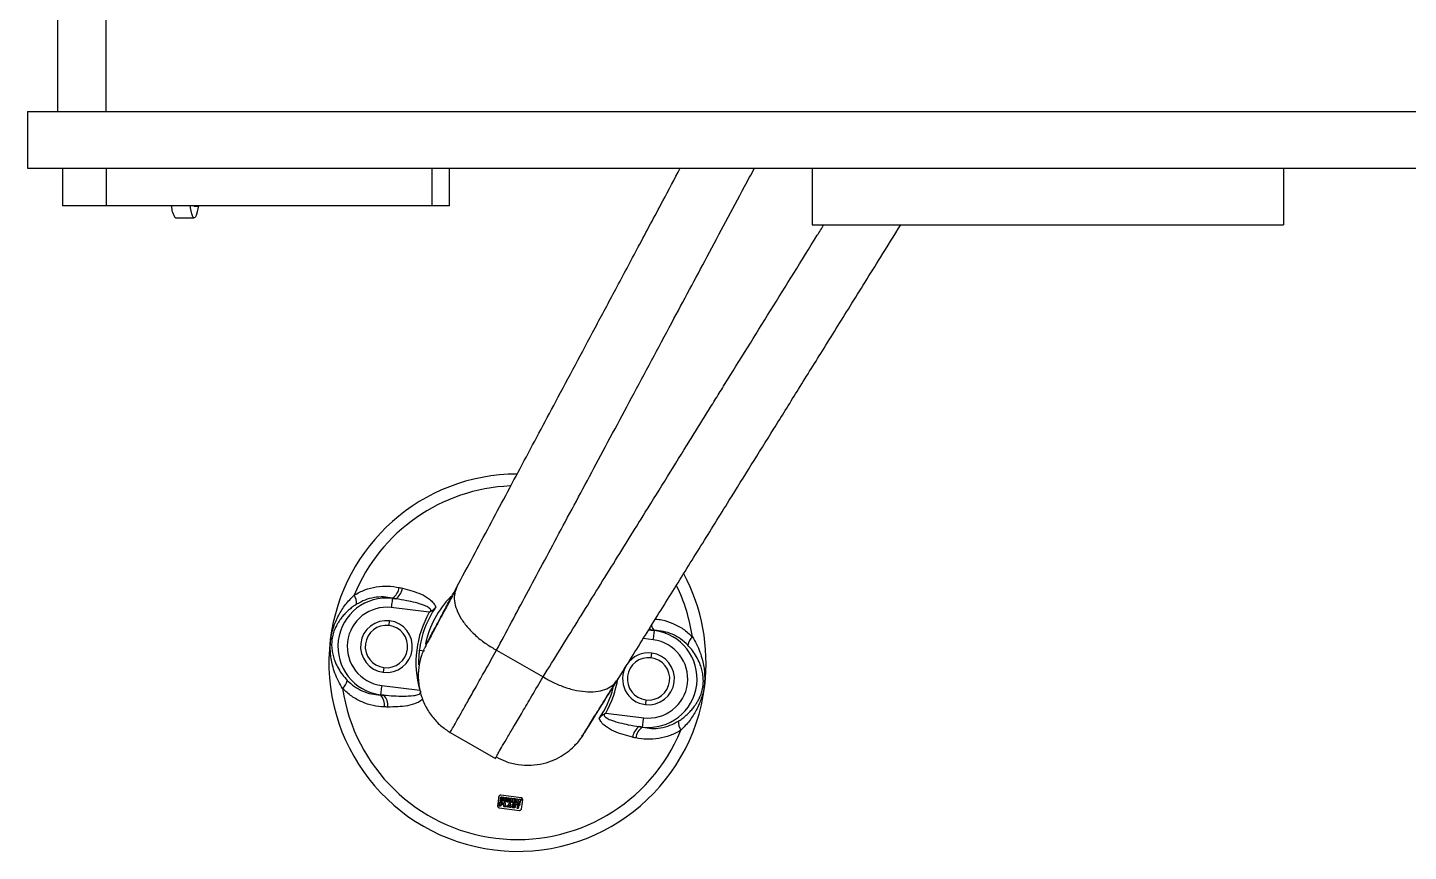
# Model space of a CAD drawing. Header units: millimetres. Extents: x 10 to 584, y 10 to 410.
# Drawn here: x 291.37 to 310.89, y 63.14 to 74.78 of the extents above; entities that cross this region are included whole.
import ezdxf

# ---------------------------------------------------------------- set-up
doc = ezdxf.new("R2010")
doc.units = ezdxf.units.MM

msp = doc.modelspace()

# ---------------------------------------------------------------- linework, layer by layer
at = {"color": 59, "linetype": 'Continuous', "lineweight": 25}
for p, q in [((292.47495, 75.59332), (292.47495, 73.59332)), ((300.18759, 66.26139), (300.15006, 66.26326)), ((300.21799, 66.12534), (300.07514, 66.14294))]:
    msp.add_line(p, q, dxfattribs=at)
at = {"color": 7, "linetype": 'Continuous', "lineweight": 25}
for p, q in [((291.79247, 75.06665), (291.79247, 73.59332)), ((291.37083, 73.59332), (291.37083, 72.79332)), ((291.37083, 73.59332), (360.09062, 73.59332)), ((291.37083, 72.79332), (360.09062, 72.79332)), ((291.86326, 72.79332), (291.86326, 72.25998)), ((292.48591, 72.25998), (292.48591, 72.79332)), ((297.08915, 72.25998), (297.08915, 72.79332)), ((297.33561, 72.25998), (297.33561, 72.79332)), ((302.46417, 72.79332), (302.46417, 71.99332)), ((309.13083, 72.79332), (309.13083, 71.99332)), ((292.48591, 72.25998), (291.86326, 72.25998)), ((297.08915, 72.25998), (292.48591, 72.25998)), ((293.39827, 72.25523), (293.39003, 72.25998)), ((293.39827, 72.25523), (293.40791, 72.25523)), ((293.72707, 72.25523), (293.71883, 72.25998)), ((293.72707, 72.25523), (293.79283, 72.25523)), ((297.33561, 72.25998), (297.08915, 72.25998)), ((293.46403, 72.08856), (293.72707, 72.08856)), ((302.46417, 71.99332), (309.13083, 71.99332)), ((297.44047, 66.87351), (297.42604, 66.83146)), ((297.05053, 66.51552), (296.51266, 66.58178)), ((296.52916, 66.71567), (296.52872, 66.7121)), ((296.52872, 66.7121), (296.57517, 66.70638)), ((296.48151, 66.3289), (296.48966, 66.39507)), ((300.18759, 66.26139), (300.23404, 66.25567)), ((300.23448, 66.25923), (300.23404, 66.25567)), ((296.98098, 65.96511), (296.90893, 65.97399)), ((298.00145, 65.97953), (298.65952, 65.60217)), ((300.18684, 65.87247), (300.19499, 65.93863)), ((296.40816, 65.73341), (296.40001, 65.66724)), ((296.37701, 65.48053), (296.91487, 65.41427)), ((296.36051, 65.34664), (296.36095, 65.35021)), ((296.4074, 65.34449), (296.36095, 65.35021)), ((300.11348, 65.27697), (300.10533, 65.2108)), ((299.54447, 65.09035), (300.08233, 65.02409)), ((300.06628, 64.89377), (300.01983, 64.89949)), ((300.06584, 64.8902), (300.06628, 64.89377)), ((297.34431, 64.81758), (297.98514, 64.44951)), ((299.17439, 64.71007), (299.22384, 64.77581)), ((299.20738, 64.7684), (299.20335, 64.76969)), ((298.34777, 63.89484), (298.06178, 63.93007)), ((298.29421, 63.85547), (298.28952, 63.81759)), ((298.29795, 63.81655), (298.29421, 63.85547)), ((298.03979, 63.75149), (298.32577, 63.71626))]:
    msp.add_line(p, q, dxfattribs=at)
at = {"color": 7, "linetype": 'Continuous', "lineweight": 25, "flags": 128}
for points in [[(293.7838, 72.25998), (293.78161, 72.24335), (293.76959, 72.17431), (293.75527, 72.124), (293.73944, 72.09514), (293.72293, 72.0893), (293.70665, 72.10677), (293.69147, 72.14662), (293.67821, 72.2067), (293.67035, 72.25998)], [(293.80107, 72.25998), (293.79611, 72.25597), (293.78459, 72.25998)], [(296.52872, 66.7121), (296.52798, 66.70613), (296.52678, 66.69638), (296.52515, 66.68315), (296.52314, 66.66684), (296.52081, 66.64795), (296.51824, 66.62704), (296.51549, 66.60476), (296.51266, 66.58178)], [(300.21799, 66.12534), (300.22082, 66.14832), (300.22357, 66.1706), (300.22614, 66.19151), (300.22847, 66.21041), (300.23048, 66.22671), (300.23211, 66.23995), (300.23331, 66.24969), (300.23404, 66.25567)], [(296.37701, 65.48053), (296.37418, 65.45755), (296.37143, 65.43527), (296.36886, 65.41436), (296.36653, 65.39547), (296.36452, 65.37916), (296.36289, 65.36593), (296.36169, 65.35618), (296.36095, 65.35021)], [(300.06628, 64.89377), (300.06702, 64.89974), (300.06822, 64.90949), (300.06985, 64.92272), (300.07186, 64.93903), (300.07418, 64.95793), (300.07676, 64.97883), (300.0795, 65.00112), (300.08233, 65.02409)], [(298.0312, 63.90379), (298.02297, 63.83694), (298.0165, 63.78441)], [(298.10689, 63.83987), (298.10838, 63.85206), (298.10954, 63.86163)], [(298.12427, 63.85984), (298.12278, 63.84765), (298.12161, 63.83807)], [(298.18768, 63.8746), (298.18872, 63.88309), (298.18953, 63.88975)], [(298.19571, 63.82903), (298.19871, 63.85364), (298.20107, 63.87297)], [(298.21579, 63.87118), (298.21279, 63.84657), (298.21043, 63.82723)], [(298.22892, 63.82498), (298.23295, 63.85807), (298.23613, 63.88406)], [(298.23102, 63.88469), (298.22998, 63.87621), (298.22917, 63.86954)], [(298.27568, 63.87924), (298.27464, 63.87076), (298.27383, 63.86409)], [(298.2756, 63.81928), (298.27964, 63.85237), (298.28281, 63.87837)], [(298.30376, 63.87582), (298.30521, 63.85588), (298.30634, 63.84022)], [(298.31736, 63.81419), (298.31995, 63.83541), (298.32198, 63.85209)], [(298.33849, 63.87158), (298.33445, 63.83849), (298.33128, 63.81249)], [(298.35554, 63.85975), (298.35724, 63.86414), (298.35857, 63.86759)], [(298.04064, 63.77576), (298.04468, 63.80885), (298.04785, 63.83485)], [(298.10267, 63.76819), (298.10671, 63.80128), (298.10988, 63.82728)], [(298.1246, 63.82549), (298.1216, 63.80088), (298.11924, 63.78154)], [(298.14039, 63.77896), (298.13935, 63.77048), (298.13854, 63.76381)], [(298.2938, 63.74487), (298.29681, 63.76948), (298.29916, 63.78882)], [(298.31389, 63.78701), (298.31088, 63.7624), (298.30853, 63.74307)]]:
    msp.add_lwpolyline(points, dxfattribs=at)
at = {"color": 7, "linetype": 'Continuous', "lineweight": 25}
for centre, radius, start, end in [((293.63887, 72.24151), 0.2323, 175.439581, 221.179714), ((298.2975, 65.80294), 2.66667, 90.145123, 172.977451), ((298.2975, 65.80294), 2.66667, 352.977451, 28.081167), ((296.4171, 66.89228), 0.20916, 302.39526, 352.734788), ((296.46313, 66.88255), 0.20878, 302.453627, 352.67735), ((296.44484, 66.03116), 0.68609, 82.977451, 262.977451), ((296.44484, 66.03116), 0.55479, 82.977451, 262.977451), ((295.81201, 66.6409), 0.21126, 356.955339, 33.780385), ((298.2975, 65.80294), 1.39907, 145.739455, 172.977451), ((296.44484, 66.03116), 0.36667, 82.977451, 262.977451), ((296.44484, 66.03116), 0.36667, 262.977451, 82.977451), ((298.2975, 65.80294), 1.43621, 150.253963, 195.700938), ((296.44484, 66.03116), 0.3, 82.977451, 262.977451), ((296.44484, 66.03116), 0.3, 262.977451, 82.977451), ((300.15016, 65.57472), 0.68609, 262.977451, 82.977451), ((298.2975, 65.80294), 2.66667, 172.977451, 352.977451), ((295.24514, 62.81244), 3.34124, 82.913486, 83.025945), ((300.15016, 65.57472), 0.55479, 262.977451, 82.977451), ((300.91204, 66.01266), 0.21125, 132.174057, 169.000405), ((298.2975, 65.80294), 1.39907, 172.977451, 181.214989), ((300.15016, 65.57472), 0.36667, 82.977451, 146.10121), ((300.15016, 65.57472), 0.3, 82.977451, 262.977451), ((300.15016, 65.57472), 0.36667, 262.977451, 82.977451), ((300.15016, 65.57472), 0.3, 262.977451, 82.977451), ((300.15016, 65.57472), 0.36667, 150.249771, 262.977451), ((295.68296, 65.59321), 0.21125, 312.173597, 349.000865), ((298.2975, 65.80294), 2.49969, 188.425948, 337.528954), ((298.2975, 65.80294), 1.39907, 325.739455, 345.270758), ((300.76864, 64.07349), 1.41436, 82.871348, 83.136999), ((296.20894, 65.2025), 0.20916, 353.220399, 43.560066), ((296.25596, 65.20077), 0.20878, 353.277473, 43.500809), ((300.13187, 64.72331), 0.20879, 122.454824, 172.676153), ((300.17789, 64.7136), 0.20915, 122.393064, 172.735611), ((300.78299, 64.96498), 0.21126, 176.955447, 213.780277)]:
    msp.add_arc(centre, radius, start, end, dxfattribs=at)
at = {"color": 59, "linetype": 'Continuous', "lineweight": 25}
for centre, radius, start, end in [((298.2975, 65.80294), 2.49969, 92.334402, 157.528954), ((298.2975, 65.80294), 2.49969, 8.425948, 25.79639), ((298.2975, 65.80294), 1.32647, 135.194785, 168.432041), ((300.2255, 66.32186), 0.07137, 211.272262, 237.920252), ((300.30521, 66.35079), 0.11569, 190.671264, 232.313058), ((298.2975, 65.80294), 1.43621, 330.253963, 351.10434)]:
    msp.add_arc(centre, radius, start, end, dxfattribs=at)
at = {"color": 7, "linetype": 'Continuous', "lineweight": 25}
for points, knots in [([(297.44047, 66.87351), (297.59319, 67.15965), (297.89512, 67.72536), (298.36278, 68.60157), (298.76958, 69.36377), (299.11473, 70.01044), (299.39762, 70.54048), (299.69423, 71.09621), (300.01357, 71.69453), (300.31763, 72.26423), (300.51743, 72.63857), (300.60002, 72.79332)], [0, 0, 0, 0, 0.15584155, 0.30810153, 0.46040047, 0.54750933, 0.6344976, 0.72478986, 0.82162217, 0.92626378, 1, 1, 1, 1]), ([(299.71418, 65.56327), (299.84408, 65.77187), (300.09974, 66.18245), (300.49302, 66.81404), (300.88883, 67.44969), (301.26016, 68.04602), (301.60329, 68.59707), (301.92235, 69.10947), (302.25712, 69.64708), (302.61737, 70.22562), (303.01039, 70.85679), (303.38029, 71.45083), (303.62154, 71.83826), (303.71809, 71.99332)], [0, 0, 0, 0, 0.10558427, 0.20781726, 0.31105581, 0.41300104, 0.49097934, 0.56894525, 0.64996587, 0.73680426, 0.83059964, 0.93220001, 1, 1, 1, 1]), ([(295.9876, 66.75836), (296.03748, 66.7852), (296.13735, 66.83893), (296.29999, 66.87907), (296.46472, 66.89177), (296.57124, 66.87448), (296.62458, 66.86583)], [0, 0, 0, 0, 0.25028147, 0.50110275, 0.7501974, 1, 1, 1, 1]), ([(296.62458, 66.86583), (296.6331, 66.86399), (296.6483, 66.86069), (296.66352, 66.85739), (296.67021, 66.85594)], [0, 0, 0, 0, 0.56001366, 1, 1, 1, 1]), ([(296.67021, 66.85594), (296.76079, 66.83243), (296.89679, 66.79713), (297.03991, 66.7148), (297.11069, 66.65254), (297.13181, 66.60961), (297.14119, 66.59055)], [0, 0, 0, 0, 0.49846434, 0.74846044, 0.88834799, 1, 1, 1, 1]), ([(297.42749, 66.84205), (297.39327, 66.77792), (297.32483, 66.64967), (297.23461, 66.48059), (297.15525, 66.33187), (297.08877, 66.20726), (297.03584, 66.10805), (296.99771, 66.03657), (296.97353, 65.99122), (296.97048, 65.98548), (296.96895, 65.98261)], [0, 0, 0, 0, 0.12498251, 0.24996073, 0.37494407, 0.49993338, 0.62492909, 0.74993672, 0.87495484, 1, 1, 1, 1]), ([(297.00396, 66.05566), (297.00602, 66.05953), (297.01001, 66.06701), (297.04067, 66.12444), (297.08561, 66.20864), (297.14657, 66.32286), (297.22484, 66.46952), (297.32203, 66.65161), (297.40021, 66.79808), (297.44047, 66.87351)], [0, 0, 0, 0, 0.15094519, 0.29133407, 0.42570421, 0.55818672, 0.69885787, 0.84491381, 1, 1, 1, 1]), ([(295.65735, 66.12816), (295.66211, 66.15888), (295.67165, 66.22041), (295.69663, 66.30616), (295.72846, 66.3906), (295.7802, 66.4983), (295.86106, 66.62752), (295.94545, 66.71478), (295.9876, 66.75836)], [0, 0, 0, 0, 0.12526946, 0.25085959, 0.36593294, 0.50021327, 0.75035819, 1, 1, 1, 1]), ([(296.02297, 66.62968), (296.006, 66.61867), (295.97067, 66.59576), (295.92163, 66.5568), (295.87557, 66.5144), (295.8331, 66.46862), (295.79719, 66.42323), (295.767, 66.37858), (295.7413, 66.33464), (295.7198, 66.29087), (295.70284, 66.24858), (295.68584, 66.19669), (295.67414, 66.14165), (295.66939, 66.08428), (295.66922, 66.02793), (295.67658, 65.96049), (295.69402, 65.88489), (295.72186, 65.80399), (295.76323, 65.71862), (295.81957, 65.63118), (295.86715, 65.57854), (295.89033, 65.55291)], [0, 0, 0, 0, 0.04695909, 0.09775104, 0.1483652, 0.19742107, 0.24957885, 0.29008931, 0.32947691, 0.37383575, 0.40758688, 0.43674756, 0.49958474, 0.5299291, 0.56248899, 0.62526036, 0.68775279, 0.75019513, 0.8348306, 0.91955552, 1, 1, 1, 1]), ([(296.52916, 66.71567), (296.48732, 66.72274), (296.40376, 66.73686), (296.27198, 66.72692), (296.1422, 66.69446), (296.06193, 66.65085), (296.02297, 66.62968)], [0, 0, 0, 0, 0.249816309, 0.498940482, 0.756777752, 1, 1, 1, 1]), ([(296.57517, 66.70638), (296.56658, 66.70811), (296.55124, 66.71121), (296.5359, 66.71431), (296.52916, 66.71567)], [0, 0, 0, 0, 0.55998596, 1, 1, 1, 1]), ([(297.06258, 66.52153), (297.06448, 66.52367), (297.06808, 66.5277), (297.07144, 66.5348), (297.07257, 66.5421), (297.07136, 66.54952), (297.06792, 66.55693), (297.06234, 66.56435), (297.05466, 66.57181), (297.03019, 66.59049), (296.98591, 66.61037), (296.92013, 66.63322), (296.836, 66.65646), (296.71954, 66.68248), (296.62723, 66.69776), (296.57517, 66.70638)], [0, 0, 0, 0, 0.01498247, 0.02832076, 0.04095135, 0.05397651, 0.06840244, 0.08498101, 0.10421387, 0.12643052, 0.25158372, 0.36249087, 0.50073411, 0.71846579, 1, 1, 1, 1]), ([(297.14119, 66.59055), (297.13039, 66.5765), (297.10872, 66.5483), (297.078, 66.53048), (297.06258, 66.52153)], [0, 0, 0, 0, 0.4982187, 1, 1, 1, 1]), ([(297.06258, 66.52153), (297.06033, 66.52042), (297.05631, 66.51842), (297.05229, 66.51641), (297.05053, 66.51552)], [0, 0, 0, 0, 0.56044038, 1, 1, 1, 1]), ([(300.23448, 66.25923), (300.22573, 66.25964), (300.21011, 66.26035), (300.19447, 66.26107), (300.18759, 66.26139)], [0, 0, 0, 0, 0.56000347, 1, 1, 1, 1]), ([(300.70467, 66.05297), (300.6721, 66.08289), (300.605, 66.14452), (300.48722, 66.2075), (300.36171, 66.2493), (300.27699, 66.25591), (300.23448, 66.25923)], [0, 0, 0, 0, 0.24258699, 0.49971052, 0.74900885, 1, 1, 1, 1]), ([(295.82479, 65.43665), (295.80423, 65.47094), (295.76231, 65.54083), (295.71556, 65.65167), (295.68246, 65.75907), (295.66269, 65.8562), (295.65225, 65.94589), (295.64884, 66.03519), (295.65451, 66.09717), (295.65735, 66.12816)], [0, 0, 0, 0, 0.16448868, 0.33538389, 0.49948301, 0.63401488, 0.74929837, 0.87466333, 1, 1, 1, 1]), ([(300.57203, 64.9762), (300.589, 64.9872), (300.62433, 65.01012), (300.67337, 65.04907), (300.71943, 65.09148), (300.7619, 65.13726), (300.7978, 65.18265), (300.828, 65.22729), (300.8537, 65.27123), (300.87519, 65.31501), (300.89216, 65.35729), (300.90916, 65.40918), (300.92086, 65.46423), (300.92561, 65.52159), (300.92578, 65.57795), (300.91842, 65.64538), (300.90098, 65.72099), (300.87313, 65.80188), (300.83177, 65.88725), (300.77543, 65.97469), (300.72785, 66.02733), (300.70467, 66.05297)], [0, 0, 0, 0, 0.04695909, 0.09775103, 0.14836519, 0.19742105, 0.24957883, 0.29008714, 0.32947698, 0.37383582, 0.40758694, 0.43674761, 0.49958479, 0.52992915, 0.56248903, 0.6252604, 0.68775283, 0.75019515, 0.83483061, 0.91955553, 1, 1, 1, 1]), ([(300.77021, 66.16922), (300.79077, 66.13494), (300.83269, 66.06504), (300.87944, 65.95421), (300.91254, 65.84681), (300.93231, 65.74967), (300.94275, 65.65998), (300.94616, 65.57068), (300.94049, 65.5087), (300.93765, 65.47771)], [0, 0, 0, 0, 0.16448783, 0.33538692, 0.49948027, 0.63401145, 0.74929435, 0.87465866, 1, 1, 1, 1]), ([(296.97229, 65.98119), (296.96073, 65.95579), (296.92509, 65.87754), (296.89661, 65.73251), (296.88993, 65.55204), (296.9209, 65.36955), (296.98686, 65.19639), (297.0842, 65.04271), (297.20358, 64.91301), (297.29823, 64.84883), (297.34431, 64.81758)], [0, 0, 0, 0, 0.06271333, 0.19321488, 0.32899356, 0.46770965, 0.60670321, 0.74328076, 0.87502162, 1, 1, 1, 1]), ([(297.34431, 64.81758), (297.34684, 64.82122), (297.3519, 64.82848), (297.38742, 64.88986), (297.44259, 64.98671), (297.51804, 65.12015), (297.61204, 65.28692), (297.72412, 65.48611), (297.8531, 65.71558), (297.9518, 65.89119), (298.00145, 65.97953)], [0, 0, 0, 0, 0.12603569, 0.25162213, 0.37677208, 0.50148491, 0.62383737, 0.74770536, 0.87308925, 1, 1, 1, 1]), ([(298.65952, 65.60217), (298.70863, 65.57427), (298.80969, 65.51684), (298.97132, 65.45211), (299.13666, 65.4071), (299.29663, 65.38801), (299.44118, 65.39619), (299.56153, 65.43082), (299.65546, 65.48604), (299.69499, 65.53803), (299.71418, 65.56327)], [0, 0, 0, 0, 0.11705315, 0.24085868, 0.36957592, 0.5008359, 0.63197562, 0.76034402, 0.88361593, 1, 1, 1, 1]), ([(296.41664, 65.17781), (296.36254, 65.18239), (296.25471, 65.19153), (296.09787, 65.24404), (295.95014, 65.32246), (295.86654, 65.39862), (295.82479, 65.43665)], [0, 0, 0, 0, 0.2510045, 0.50027719, 0.75044577, 1, 1, 1, 1]), ([(295.89033, 65.55291), (295.9229, 65.52299), (295.99, 65.46135), (296.10778, 65.39837), (296.23329, 65.35658), (296.31801, 65.34996), (296.36051, 65.34664)], [0, 0, 0, 0, 0.24259088, 0.49971107, 0.74900913, 1, 1, 1, 1]), ([(296.4074, 65.34449), (296.50091, 65.33738), (296.64119, 65.32672), (296.80446, 65.33348), (296.88107, 65.34728), (296.91172, 65.36172), (296.92191, 65.3701), (296.92694, 65.37643), (296.92984, 65.38329), (296.93047, 65.3906), (296.92892, 65.39825), (296.92643, 65.403), (296.92511, 65.40552)], [0, 0, 0, 0, 0.50001348, 0.75008478, 0.8749193, 0.91573282, 0.93210621, 0.94638025, 0.95929348, 0.97184156, 0.9851097, 1, 1, 1, 1]), ([(299.21081, 64.76175), (299.23175, 64.79533), (299.27361, 64.86247), (299.38335, 65.03858), (299.52124, 65.2599), (299.63604, 65.44418), (299.69343, 65.53631)], [0, 0, 0, 0, 0.25009953, 0.50012673, 0.75008897, 1, 1, 1, 1]), ([(299.22384, 64.77581), (299.22617, 64.77955), (299.23067, 64.78677), (299.2652, 64.84224), (299.3158, 64.92348), (299.38435, 65.03357), (299.47226, 65.17475), (299.58133, 65.34992), (299.66902, 65.49074), (299.71418, 65.56327)], [0, 0, 0, 0, 0.151158642, 0.291748725, 0.426238016, 0.558707564, 0.699245017, 0.845107074, 1, 1, 1, 1]), ([(300.93765, 65.47771), (300.93289, 65.44699), (300.92334, 65.38546), (300.89837, 65.29971), (300.86654, 65.21528), (300.81479, 65.10757), (300.73393, 64.97835), (300.64955, 64.8911), (300.6074, 64.84751)], [0, 0, 0, 0, 0.125264868, 0.250855654, 0.365929615, 0.500210651, 0.750356883, 1, 1, 1, 1]), ([(296.36051, 65.34664), (296.36926, 65.34624), (296.38489, 65.34552), (296.40053, 65.3448), (296.4074, 65.34449)], [0, 0, 0, 0, 0.56000347, 1, 1, 1, 1]), ([(296.46331, 65.17633), (296.4546, 65.1766), (296.43904, 65.1771), (296.42349, 65.17759), (296.41664, 65.17781)], [0, 0, 0, 0, 0.55998886, 1, 1, 1, 1]), ([(299.45381, 65.01532), (299.46461, 65.02937), (299.48628, 65.05758), (299.517, 65.0754), (299.53241, 65.08434)], [0, 0, 0, 0, 0.4982187, 1, 1, 1, 1]), ([(299.92479, 64.74993), (299.83421, 64.77344), (299.69821, 64.80874), (299.55509, 64.89107), (299.48431, 64.95334), (299.46319, 64.99627), (299.45381, 65.01532)], [0, 0, 0, 0, 0.49846434, 0.74846044, 0.88834799, 1, 1, 1, 1]), ([(299.53241, 65.08434), (299.53051, 65.0822), (299.52692, 65.07817), (299.52356, 65.07108), (299.52242, 65.06377), (299.52364, 65.05635), (299.52708, 65.04894), (299.53266, 65.04153), (299.54033, 65.03406), (299.56482, 65.0154), (299.60909, 64.99549), (299.67486, 64.97266), (299.759, 64.94941), (299.87545, 64.92339), (299.96777, 64.90811), (300.01983, 64.89949)], [0, 0, 0, 0, 0.01498245, 0.02832072, 0.04095129, 0.05397643, 0.06840235, 0.08498089, 0.10421846, 0.12643093, 0.25158704, 0.36249177, 0.50073481, 0.71846618, 1, 1, 1, 1]), ([(299.53241, 65.08434), (299.53467, 65.08546), (299.53869, 65.08745), (299.5427, 65.08947), (299.54447, 65.09035)], [0, 0, 0, 0, 0.56044038, 1, 1, 1, 1]), ([(300.6074, 64.84751), (300.55752, 64.82068), (300.45765, 64.76695), (300.295, 64.7268), (300.13027, 64.71411), (300.02375, 64.73139), (299.97042, 64.74004)], [0, 0, 0, 0, 0.25028147, 0.50110275, 0.7501974, 1, 1, 1, 1]), ([(300.01983, 64.89949), (300.02842, 64.89776), (300.04376, 64.89466), (300.05909, 64.89156), (300.06584, 64.8902)], [0, 0, 0, 0, 0.55999216, 1, 1, 1, 1]), ([(300.06584, 64.8902), (300.10768, 64.88313), (300.19124, 64.86901), (300.32302, 64.87895), (300.45279, 64.91142), (300.53306, 64.95503), (300.57203, 64.9762)], [0, 0, 0, 0, 0.24981574, 0.4989401, 0.75677757, 1, 1, 1, 1]), ([(297.9966, 64.47188), (298.03922, 64.44948), (298.1372, 64.39796), (298.30582, 64.35857), (298.48744, 64.34869), (298.65942, 64.37335), (298.8129, 64.4244), (298.94312, 64.49398), (299.05026, 64.57255), (299.10811, 64.6323), (299.13526, 64.66034)], [0, 0, 0, 0, 0.11530456, 0.26513322, 0.41145838, 0.55089337, 0.68078897, 0.79940165, 0.90585995, 1, 1, 1, 1]), ([(299.1008, 64.64137), (299.1107, 64.64399), (299.13015, 64.64914), (299.16303, 64.69025), (299.17917, 64.71044)], [0, 0, 0, 0, 0.50903879, 1, 1, 1, 1]), ([(299.97042, 64.74004), (299.9619, 64.74189), (299.94669, 64.74518), (299.93148, 64.74848), (299.92479, 64.74993)], [0, 0, 0, 0, 0.56001366, 1, 1, 1, 1]), ([(297.98514, 64.44951), (297.98535, 64.45061), (297.98566, 64.45217), (297.99392, 64.46699), (297.99633, 64.47132)], [0, 0, 0, 0, 0.70794573, 1, 1, 1, 1]), ([(298.06178, 63.93007), (298.05985, 63.93017), (298.05592, 63.93038), (298.05023, 63.92891), (298.04499, 63.92643), (298.03916, 63.92186), (298.03346, 63.91441), (298.03197, 63.90739), (298.0312, 63.90379)], [0, 0, 0, 0, 0.12240437, 0.24931741, 0.37364018, 0.50057148, 0.74379363, 1, 1, 1, 1]), ([(298.06943, 63.84301), (298.06795, 63.84327), (298.065, 63.84379), (298.06087, 63.84558), (298.05723, 63.848), (298.05438, 63.85103), (298.05239, 63.85447), (298.05068, 63.85972), (298.05088, 63.86393), (298.05102, 63.86684)], [0, 0, 0, 0, 0.12619393, 0.25162568, 0.37777814, 0.50000008, 0.61326233, 0.7317339, 1, 1, 1, 1]), ([(298.05102, 63.86684), (298.05376, 63.86651), (298.05867, 63.86591), (298.06358, 63.86531), (298.06574, 63.86505)], [0, 0, 0, 0, 0.55995376, 1, 1, 1, 1]), ([(298.06957, 63.86861), (298.06753, 63.86959), (298.0635, 63.87153), (298.05903, 63.87486), (298.05672, 63.87832), (298.05522, 63.8823), (298.05536, 63.8855), (298.05546, 63.88772)], [0, 0, 0, 0, 0.25164506, 0.4998553, 0.61521916, 0.7337652, 1, 1, 1, 1]), ([(298.05546, 63.88772), (298.05597, 63.89033), (298.05693, 63.89521), (298.06089, 63.90038), (298.06513, 63.90316), (298.06891, 63.90451), (298.07299, 63.90519), (298.07574, 63.905), (298.07712, 63.9049)], [0, 0, 0, 0, 0.26678592, 0.4993519, 0.62162638, 0.74812157, 0.87341046, 1, 1, 1, 1]), ([(298.06574, 63.86505), (298.06567, 63.86431), (298.06555, 63.86299), (298.06572, 63.86167), (298.0658, 63.86109)], [0, 0, 0, 0, 0.55963282, 1, 1, 1, 1]), ([(298.0658, 63.86109), (298.06597, 63.86041), (298.06631, 63.85909), (298.06775, 63.85745), (298.06982, 63.85635), (298.07143, 63.85608), (298.0723, 63.85593)], [0, 0, 0, 0, 0.247147249, 0.475137166, 0.716795598, 1, 1, 1, 1]), ([(298.094, 63.86067), (298.09343, 63.8578), (298.09261, 63.85365), (298.08944, 63.84905), (298.08646, 63.84633), (298.08273, 63.84429), (298.07701, 63.84263), (298.07245, 63.84286), (298.06943, 63.84301)], [0, 0, 0, 0, 0.26677824, 0.3849887, 0.49969765, 0.62200775, 0.7500547, 1, 1, 1, 1]), ([(298.07905, 63.86056), (298.07906, 63.86112), (298.07908, 63.86192), (298.07868, 63.86291), (298.07774, 63.8642), (298.07459, 63.86614), (298.07158, 63.86762), (298.06957, 63.86861)], [0, 0, 0, 0, 0.13204591, 0.1915022, 0.2502223, 0.49999175, 1, 1, 1, 1]), ([(298.07546, 63.89183), (298.07476, 63.89188), (298.07346, 63.89197), (298.07188, 63.89154), (298.07087, 63.8909), (298.07027, 63.89024), (298.06986, 63.88942), (298.06975, 63.88882), (298.06969, 63.8885)], [0, 0, 0, 0, 0.26714062, 0.49942908, 0.62043272, 0.73892482, 0.86318919, 1, 1, 1, 1]), ([(298.06969, 63.8885), (298.0697, 63.88818), (298.06971, 63.88756), (298.07016, 63.88631), (298.07176, 63.88445), (298.07619, 63.88215), (298.08005, 63.88048), (298.08263, 63.87936)], [0, 0, 0, 0, 0.06065574, 0.12060919, 0.25051853, 0.50044934, 1, 1, 1, 1]), ([(298.0723, 63.85593), (298.07315, 63.85588), (298.0744, 63.85581), (298.07594, 63.85625), (298.07693, 63.85676), (298.07775, 63.85746), (298.07865, 63.85868), (298.07889, 63.85979), (298.07905, 63.86056)], [0, 0, 0, 0, 0.26327376, 0.38256933, 0.49965517, 0.6154264, 0.73368667, 1, 1, 1, 1]), ([(298.07962, 63.88981), (298.07895, 63.89038), (298.07775, 63.8914), (298.07616, 63.8917), (298.07546, 63.89183)], [0, 0, 0, 0, 0.55846468, 1, 1, 1, 1]), ([(298.07712, 63.9049), (298.07986, 63.90437), (298.084, 63.90357), (298.08869, 63.90069), (298.09141, 63.89793), (298.09328, 63.89476), (298.09492, 63.88988), (298.0948, 63.88593), (298.09471, 63.88318)], [0, 0, 0, 0, 0.24922973, 0.37604017, 0.49947397, 0.61035216, 0.72811521, 1, 1, 1, 1]), ([(298.08079, 63.88488), (298.08088, 63.88535), (298.08105, 63.88624), (298.08092, 63.88757), (298.08047, 63.8888), (298.07991, 63.88947), (298.07962, 63.88981)], [0, 0, 0, 0, 0.27436212, 0.52254611, 0.75900556, 1, 1, 1, 1]), ([(298.09471, 63.88318), (298.09211, 63.8835), (298.08747, 63.88406), (298.08283, 63.88463), (298.08079, 63.88488)], [0, 0, 0, 0, 0.56004755, 1, 1, 1, 1]), ([(298.08263, 63.87936), (298.0846, 63.8783), (298.08823, 63.87634), (298.09232, 63.87197), (298.09432, 63.86654), (298.09411, 63.86272), (298.094, 63.86067)], [0, 0, 0, 0, 0.2706492, 0.49784326, 0.73154924, 1, 1, 1, 1]), ([(298.0973, 63.901), (298.10034, 63.90063), (298.10576, 63.89997), (298.11118, 63.89931), (298.11356, 63.89902)], [0, 0, 0, 0, 0.55999762, 1, 1, 1, 1]), ([(298.10954, 63.86163), (298.10726, 63.86898), (298.10318, 63.8821), (298.0991, 63.89523), (298.0973, 63.901)], [0, 0, 0, 0, 0.56000687, 1, 1, 1, 1]), ([(298.11356, 63.89902), (298.11455, 63.89477), (298.11632, 63.8872), (298.11809, 63.87962), (298.11887, 63.87628)], [0, 0, 0, 0, 0.56001702, 1, 1, 1, 1]), ([(298.11887, 63.87628), (298.12091, 63.88016), (298.12456, 63.88708), (298.12822, 63.89399), (298.12982, 63.89704)], [0, 0, 0, 0, 0.56006775, 1, 1, 1, 1]), ([(298.14595, 63.89507), (298.1419, 63.88849), (298.13467, 63.87675), (298.12744, 63.86501), (298.12427, 63.85984)], [0, 0, 0, 0, 0.56000813, 1, 1, 1, 1]), ([(298.12982, 63.89704), (298.13283, 63.89667), (298.13821, 63.89601), (298.14358, 63.89536), (298.14595, 63.89507)], [0, 0, 0, 0, 0.55998248, 1, 1, 1, 1]), ([(298.15805, 63.8322), (298.15657, 63.83245), (298.15361, 63.83297), (298.14949, 63.83477), (298.14584, 63.83719), (298.14208, 63.84119), (298.13924, 63.84769), (298.1395, 63.85312), (298.13963, 63.85603)], [0, 0, 0, 0, 0.12625385, 0.25189692, 0.37811957, 0.50066993, 0.73182058, 1, 1, 1, 1]), ([(298.13963, 63.85603), (298.14238, 63.8557), (298.14729, 63.8551), (298.1522, 63.8545), (298.15436, 63.85424)], [0, 0, 0, 0, 0.56004763, 1, 1, 1, 1]), ([(298.15819, 63.8578), (298.15616, 63.85878), (298.15212, 63.86072), (298.14765, 63.86404), (298.14534, 63.8675), (298.14384, 63.87147), (298.14398, 63.87468), (298.14408, 63.8769)], [0, 0, 0, 0, 0.25167829, 0.49992807, 0.61548156, 0.73406654, 1, 1, 1, 1]), ([(298.14408, 63.8769), (298.14459, 63.87951), (298.14554, 63.88439), (298.14951, 63.88957), (298.15375, 63.89235), (298.15754, 63.8937), (298.16161, 63.89437), (298.16436, 63.89418), (298.16573, 63.89408)], [0, 0, 0, 0, 0.26716367, 0.49931582, 0.62153776, 0.74811372, 0.87332798, 1, 1, 1, 1]), ([(298.15436, 63.85424), (298.15429, 63.8535), (298.15417, 63.85218), (298.15434, 63.85086), (298.15442, 63.85028)], [0, 0, 0, 0, 0.55996809, 1, 1, 1, 1]), ([(298.15442, 63.85028), (298.15459, 63.84959), (298.15493, 63.84828), (298.15638, 63.84664), (298.15844, 63.84554), (298.16005, 63.84527), (298.16092, 63.84512)], [0, 0, 0, 0, 0.2473654, 0.47562591, 0.71740302, 1, 1, 1, 1]), ([(298.18261, 63.84986), (298.18205, 63.84699), (298.18124, 63.84285), (298.17806, 63.83824), (298.17508, 63.83551), (298.17133, 63.83348), (298.1656, 63.83182), (298.16106, 63.83205), (298.15805, 63.8322)], [0, 0, 0, 0, 0.2666614, 0.38491584, 0.4997723, 0.62203666, 0.7501616, 1, 1, 1, 1]), ([(298.16766, 63.84976), (298.16768, 63.85031), (298.16771, 63.85111), (298.1673, 63.8521), (298.16636, 63.85339), (298.16321, 63.85533), (298.1602, 63.85681), (298.15819, 63.8578)], [0, 0, 0, 0, 0.13086089, 0.1909448, 0.25030848, 0.50000321, 1, 1, 1, 1]), ([(298.16408, 63.88102), (298.16338, 63.88107), (298.16208, 63.88116), (298.1605, 63.88072), (298.15949, 63.88009), (298.15889, 63.87943), (298.15847, 63.87861), (298.15836, 63.87801), (298.15831, 63.87769)], [0, 0, 0, 0, 0.26735104, 0.4993338, 0.62075245, 0.73973857, 0.86324343, 1, 1, 1, 1]), ([(298.15831, 63.87769), (298.15831, 63.87737), (298.15833, 63.87675), (298.15878, 63.87549), (298.16038, 63.87364), (298.16481, 63.87134), (298.16867, 63.86967), (298.17124, 63.86855)], [0, 0, 0, 0, 0.06033912, 0.12049322, 0.25052212, 0.50050718, 1, 1, 1, 1]), ([(298.16092, 63.84512), (298.16178, 63.84507), (298.16302, 63.845), (298.16456, 63.84544), (298.16555, 63.84595), (298.16638, 63.84665), (298.16728, 63.84787), (298.16751, 63.84898), (298.16766, 63.84976)], [0, 0, 0, 0, 0.26348033, 0.38248087, 0.4996412, 0.6159514, 0.73411761, 1, 1, 1, 1]), ([(298.16824, 63.87899), (298.16757, 63.87956), (298.16638, 63.88059), (298.16478, 63.88088), (298.16408, 63.88102)], [0, 0, 0, 0, 0.55847381, 1, 1, 1, 1]), ([(298.16573, 63.89408), (298.16848, 63.89355), (298.17263, 63.89276), (298.17731, 63.88987), (298.18003, 63.88712), (298.18189, 63.88396), (298.18353, 63.87908), (298.18341, 63.87512), (298.18333, 63.87237)], [0, 0, 0, 0, 0.24922872, 0.37596407, 0.49948564, 0.61050045, 0.72830545, 1, 1, 1, 1]), ([(298.16941, 63.87407), (298.16949, 63.87451), (298.16966, 63.87537), (298.16955, 63.87668), (298.16912, 63.87793), (298.16854, 63.87864), (298.16824, 63.87899)], [0, 0, 0, 0, 0.260159453, 0.499650643, 0.748090926, 1, 1, 1, 1]), ([(298.18333, 63.87237), (298.18073, 63.87268), (298.17609, 63.87325), (298.17145, 63.87382), (298.16941, 63.87407)], [0, 0, 0, 0, 0.56003524, 1, 1, 1, 1]), ([(298.17124, 63.86855), (298.17322, 63.86749), (298.17684, 63.86553), (298.18093, 63.86116), (298.18295, 63.85574), (298.18273, 63.8519), (298.18261, 63.84986)], [0, 0, 0, 0, 0.270599027, 0.497878692, 0.732456518, 1, 1, 1, 1]), ([(298.20107, 63.87297), (298.19857, 63.87328), (298.19411, 63.87382), (298.18965, 63.87437), (298.18768, 63.8746)], [0, 0, 0, 0, 0.560020759, 1, 1, 1, 1]), ([(298.18953, 63.88975), (298.19727, 63.8888), (298.21111, 63.88712), (298.22493, 63.88543), (298.23102, 63.88469)], [0, 0, 0, 0, 0.56001563, 1, 1, 1, 1]), ([(298.22917, 63.86954), (298.22667, 63.86985), (298.22221, 63.87039), (298.21776, 63.87094), (298.21579, 63.87118)], [0, 0, 0, 0, 0.56000704, 1, 1, 1, 1]), ([(298.23613, 63.88406), (298.24351, 63.88316), (298.2567, 63.88156), (298.26988, 63.87995), (298.27568, 63.87924)], [0, 0, 0, 0, 0.560010478, 1, 1, 1, 1]), ([(298.24639, 63.84569), (298.24622, 63.84432), (298.24592, 63.84186), (298.24562, 63.83941), (298.24549, 63.83833)], [0, 0, 0, 0, 0.560145, 1, 1, 1, 1]), ([(298.26894, 63.84294), (298.26473, 63.84345), (298.25721, 63.84437), (298.2497, 63.84529), (298.24639, 63.84569)], [0, 0, 0, 0, 0.559986562, 1, 1, 1, 1]), ([(298.24901, 63.86712), (298.24884, 63.86575), (298.24854, 63.86329), (298.24824, 63.86084), (298.24811, 63.85976)], [0, 0, 0, 0, 0.55990586, 1, 1, 1, 1]), ([(298.24811, 63.85976), (298.25232, 63.85925), (298.25983, 63.85833), (298.26735, 63.85741), (298.27065, 63.85701)], [0, 0, 0, 0, 0.55998725, 1, 1, 1, 1]), ([(298.27383, 63.86409), (298.2692, 63.86466), (298.26092, 63.86567), (298.25265, 63.86668), (298.24901, 63.86712)], [0, 0, 0, 0, 0.55999511, 1, 1, 1, 1]), ([(298.27065, 63.85701), (298.27033, 63.85438), (298.26976, 63.84969), (298.26919, 63.845), (298.26894, 63.84294)], [0, 0, 0, 0, 0.560110914, 1, 1, 1, 1]), ([(298.28281, 63.87837), (298.28672, 63.87789), (298.29371, 63.87704), (298.30069, 63.87619), (298.30376, 63.87582)], [0, 0, 0, 0, 0.55999827, 1, 1, 1, 1]), ([(298.30648, 63.84021), (298.30854, 63.84654), (298.31223, 63.85785), (298.31592, 63.86915), (298.31754, 63.87413)], [0, 0, 0, 0, 0.5599441, 1, 1, 1, 1]), ([(298.32185, 63.8521), (298.31944, 63.84522), (298.31513, 63.83292), (298.31082, 63.82063), (298.30893, 63.81522)], [0, 0, 0, 0, 0.56001409, 1, 1, 1, 1]), ([(298.31754, 63.87413), (298.32145, 63.87365), (298.32844, 63.8728), (298.33542, 63.87195), (298.33849, 63.87158)], [0, 0, 0, 0, 0.56000321, 1, 1, 1, 1]), ([(298.32198, 63.85209), (298.32196, 63.85209), (298.32191, 63.8521), (298.32187, 63.8521), (298.32185, 63.8521)], [0, 0, 0, 0, 0.55864158, 1, 1, 1, 1]), ([(298.34137, 63.87193), (298.34133, 63.87161), (298.34126, 63.87103), (298.34119, 63.87045), (298.34116, 63.8702)], [0, 0, 0, 0, 0.55996701, 1, 1, 1, 1]), ([(298.34116, 63.8702), (298.34172, 63.87013), (298.34274, 63.87), (298.34376, 63.86987), (298.3442, 63.86982)], [0, 0, 0, 0, 0.56007295, 1, 1, 1, 1]), ([(298.34953, 63.87093), (298.34801, 63.87111), (298.34529, 63.87145), (298.34257, 63.87178), (298.34137, 63.87193)], [0, 0, 0, 0, 0.56003696, 1, 1, 1, 1]), ([(298.3442, 63.86982), (298.34401, 63.86822), (298.34366, 63.86538), (298.34331, 63.86253), (298.34315, 63.86128)], [0, 0, 0, 0, 0.56030955, 1, 1, 1, 1]), ([(298.34315, 63.86128), (298.34354, 63.86123), (298.34423, 63.86115), (298.34492, 63.86106), (298.34523, 63.86102)], [0, 0, 0, 0, 0.55975417, 1, 1, 1, 1]), ([(298.34523, 63.86102), (298.34542, 63.86262), (298.34577, 63.86546), (298.34612, 63.86831), (298.34628, 63.86956)], [0, 0, 0, 0, 0.55992228, 1, 1, 1, 1]), ([(298.34628, 63.86956), (298.34685, 63.86949), (298.34786, 63.86937), (298.34887, 63.86925), (298.34932, 63.86919)], [0, 0, 0, 0, 0.56017457, 1, 1, 1, 1]), ([(298.37105, 63.86192), (298.37119, 63.8656), (298.37145, 63.87282), (298.36772, 63.88139), (298.36319, 63.88721), (298.35873, 63.89088), (298.35358, 63.89371), (298.34968, 63.89447), (298.34777, 63.89484)], [0, 0, 0, 0, 0.25399558, 0.49834606, 0.62502469, 0.74930448, 0.8772715, 1, 1, 1, 1]), ([(298.34932, 63.86919), (298.34936, 63.86951), (298.34943, 63.87009), (298.3495, 63.87067), (298.34953, 63.87093)], [0, 0, 0, 0, 0.55805129, 1, 1, 1, 1]), ([(298.35085, 63.87076), (298.35061, 63.86885), (298.35019, 63.86542), (298.34977, 63.86199), (298.34958, 63.86048)], [0, 0, 0, 0, 0.56006616, 1, 1, 1, 1]), ([(298.34958, 63.86048), (298.34994, 63.86044), (298.35058, 63.86036), (298.35123, 63.86029), (298.35151, 63.86025)], [0, 0, 0, 0, 0.56028778, 1, 1, 1, 1]), ([(298.35395, 63.87038), (298.35337, 63.87045), (298.35234, 63.87058), (298.3513, 63.87071), (298.35085, 63.87076)], [0, 0, 0, 0, 0.5596374, 1, 1, 1, 1]), ([(298.35151, 63.86025), (298.35169, 63.86176), (298.35203, 63.86446), (298.35236, 63.86716), (298.3525, 63.86834)], [0, 0, 0, 0, 0.55975433, 1, 1, 1, 1]), ([(298.3525, 63.86834), (298.3527, 63.86679), (298.35304, 63.86401), (298.35339, 63.86122), (298.35354, 63.86)], [0, 0, 0, 0, 0.56000966, 1, 1, 1, 1]), ([(298.35354, 63.86), (298.35391, 63.85995), (298.35458, 63.85987), (298.35525, 63.85979), (298.35554, 63.85975)], [0, 0, 0, 0, 0.56006411, 1, 1, 1, 1]), ([(298.35495, 63.86314), (298.35477, 63.86449), (298.35443, 63.86691), (298.3541, 63.86932), (298.35395, 63.87038)], [0, 0, 0, 0, 0.56003139, 1, 1, 1, 1]), ([(298.35766, 63.86993), (298.35715, 63.86866), (298.35625, 63.8664), (298.35535, 63.86414), (298.35495, 63.86314)], [0, 0, 0, 0, 0.559978781, 1, 1, 1, 1]), ([(298.35635, 63.74255), (298.35909, 63.76483), (298.364, 63.80462), (298.3689, 63.84441), (298.37105, 63.86192)], [0, 0, 0, 0, 0.55998878, 1, 1, 1, 1]), ([(298.35857, 63.86759), (298.35839, 63.86608), (298.35805, 63.86339), (298.35772, 63.86069), (298.35758, 63.8595)], [0, 0, 0, 0, 0.5597612, 1, 1, 1, 1]), ([(298.35758, 63.8595), (298.35794, 63.85946), (298.35858, 63.85938), (298.35922, 63.8593), (298.35951, 63.85927)], [0, 0, 0, 0, 0.5598622, 1, 1, 1, 1]), ([(298.36077, 63.86954), (298.36019, 63.86961), (298.35915, 63.86974), (298.35812, 63.86987), (298.35766, 63.86993)], [0, 0, 0, 0, 0.55980756, 1, 1, 1, 1]), ([(298.35951, 63.85927), (298.35974, 63.86118), (298.36017, 63.86461), (298.36059, 63.86803), (298.36077, 63.86954)], [0, 0, 0, 0, 0.56001934, 1, 1, 1, 1]), ([(298.0165, 63.78441), (298.01636, 63.78075), (298.0161, 63.7736), (298.01979, 63.76499), (298.02435, 63.75913), (298.02884, 63.75544), (298.03401, 63.75261), (298.03788, 63.75186), (298.03979, 63.75149)], [0, 0, 0, 0, 0.25473853, 0.498497, 0.62504634, 0.74975201, 0.87725287, 1, 1, 1, 1]), ([(298.05536, 63.77396), (298.05261, 63.7743), (298.04771, 63.7749), (298.0428, 63.7755), (298.04064, 63.77576)], [0, 0, 0, 0, 0.55997465, 1, 1, 1, 1]), ([(298.04785, 63.83485), (298.05245, 63.83429), (298.06066, 63.83329), (298.06886, 63.83228), (298.07247, 63.83184)], [0, 0, 0, 0, 0.55998611, 1, 1, 1, 1]), ([(298.05755, 63.79184), (298.05714, 63.7885), (298.05641, 63.78254), (298.05568, 63.77658), (298.05536, 63.77396)], [0, 0, 0, 0, 0.56000166, 1, 1, 1, 1]), ([(298.06624, 63.79078), (298.06462, 63.79097), (298.06172, 63.79133), (298.05882, 63.79168), (298.05755, 63.79184)], [0, 0, 0, 0, 0.56003554, 1, 1, 1, 1]), ([(298.06073, 63.8179), (298.06045, 63.81566), (298.05996, 63.81167), (298.05947, 63.80767), (298.05926, 63.80591)], [0, 0, 0, 0, 0.56014544, 1, 1, 1, 1]), ([(298.05926, 63.80591), (298.06032, 63.80578), (298.06222, 63.80554), (298.06412, 63.80531), (298.06495, 63.80521)], [0, 0, 0, 0, 0.560091181, 1, 1, 1, 1]), ([(298.06728, 63.81711), (298.06606, 63.81726), (298.06387, 63.81752), (298.06169, 63.81779), (298.06073, 63.8179)], [0, 0, 0, 0, 0.55998243, 1, 1, 1, 1]), ([(298.06495, 63.80521), (298.06597, 63.80509), (298.06754, 63.80492), (298.06959, 63.80515), (298.07095, 63.80565), (298.07198, 63.80648), (298.07308, 63.80805), (298.07335, 63.80951), (298.07355, 63.81055)], [0, 0, 0, 0, 0.25045255, 0.38393272, 0.50044875, 0.60594406, 0.72011309, 1, 1, 1, 1]), ([(298.08754, 63.80951), (298.08705, 63.80675), (298.08615, 63.80169), (298.08262, 63.79604), (298.07867, 63.79284), (298.07494, 63.79119), (298.07071, 63.79044), (298.06778, 63.79066), (298.06624, 63.79078)], [0, 0, 0, 0, 0.27156262, 0.49860328, 0.62174651, 0.74105596, 0.86469629, 1, 1, 1, 1]), ([(298.07355, 63.81055), (298.0736, 63.8115), (298.07369, 63.81284), (298.07311, 63.81446), (298.07241, 63.81542), (298.07135, 63.81616), (298.06962, 63.8168), (298.0682, 63.81699), (298.06728, 63.81711)], [0, 0, 0, 0, 0.2824843, 0.3962325, 0.49965777, 0.61573074, 0.74964995, 1, 1, 1, 1]), ([(298.07247, 63.83184), (298.07383, 63.83161), (298.07646, 63.83115), (298.08001, 63.8294), (298.08295, 63.82688), (298.08577, 63.82282), (298.08791, 63.81687), (298.08767, 63.81203), (298.08754, 63.80951)], [0, 0, 0, 0, 0.12872933, 0.24949891, 0.37084618, 0.50092449, 0.73983697, 1, 1, 1, 1]), ([(298.13854, 63.76381), (298.13184, 63.76463), (298.11989, 63.76609), (298.10793, 63.76755), (298.10267, 63.76819)], [0, 0, 0, 0, 0.56000138, 1, 1, 1, 1]), ([(298.12161, 63.83807), (298.11886, 63.83841), (298.11395, 63.83901), (298.10905, 63.83961), (298.10689, 63.83987)], [0, 0, 0, 0, 0.55997662, 1, 1, 1, 1]), ([(298.10988, 63.82728), (298.11263, 63.82694), (298.11753, 63.82634), (298.12244, 63.82575), (298.1246, 63.82549)], [0, 0, 0, 0, 0.55996525, 1, 1, 1, 1]), ([(298.11924, 63.78154), (298.12319, 63.78106), (298.13024, 63.7802), (298.13729, 63.77934), (298.14039, 63.77896)], [0, 0, 0, 0, 0.56000875, 1, 1, 1, 1]), ([(298.15544, 63.76175), (298.16007, 63.77238), (298.16834, 63.79135), (298.17661, 63.81034), (298.18025, 63.81869)], [0, 0, 0, 0, 0.55998177, 1, 1, 1, 1]), ([(298.17023, 63.75995), (298.16747, 63.76028), (298.16254, 63.76088), (298.15761, 63.76149), (298.15544, 63.76175)], [0, 0, 0, 0, 0.5599985, 1, 1, 1, 1]), ([(298.1734, 63.76813), (298.17281, 63.7666), (298.17175, 63.76388), (298.1707, 63.76115), (298.17023, 63.75995)], [0, 0, 0, 0, 0.55992869, 1, 1, 1, 1]), ([(298.18859, 63.76627), (298.18576, 63.76662), (298.18069, 63.76724), (298.17563, 63.76785), (298.1734, 63.76813)], [0, 0, 0, 0, 0.56004451, 1, 1, 1, 1]), ([(298.185, 63.79804), (298.18372, 63.79475), (298.18144, 63.78887), (298.17916, 63.78299), (298.17816, 63.7804)], [0, 0, 0, 0, 0.56001071, 1, 1, 1, 1]), ([(298.17816, 63.7804), (298.17985, 63.78019), (298.18286, 63.77982), (298.18587, 63.77946), (298.18719, 63.7793)], [0, 0, 0, 0, 0.55999262, 1, 1, 1, 1]), ([(298.18025, 63.81869), (298.18294, 63.81836), (298.18773, 63.81778), (298.19253, 63.81719), (298.19464, 63.81694)], [0, 0, 0, 0, 0.56003031, 1, 1, 1, 1]), ([(298.18513, 63.79802), (298.18511, 63.79802), (298.18506, 63.79803), (298.18502, 63.79804), (298.185, 63.79804)], [0, 0, 0, 0, 0.55630463, 1, 1, 1, 1]), ([(298.18719, 63.7793), (298.18681, 63.78279), (298.18612, 63.78903), (298.18544, 63.79527), (298.18513, 63.79802)], [0, 0, 0, 0, 0.56009972, 1, 1, 1, 1]), ([(298.18957, 63.75759), (298.18939, 63.75921), (298.18906, 63.76211), (298.18873, 63.765), (298.18859, 63.76627)], [0, 0, 0, 0, 0.55982489, 1, 1, 1, 1]), ([(298.20483, 63.75573), (298.20198, 63.75607), (298.19689, 63.75669), (298.19181, 63.75731), (298.18957, 63.75759)], [0, 0, 0, 0, 0.56004513, 1, 1, 1, 1]), ([(298.19464, 63.81694), (298.19654, 63.80551), (298.19994, 63.7851), (298.20333, 63.7647), (298.20483, 63.75573)], [0, 0, 0, 0, 0.56000415, 1, 1, 1, 1]), ([(298.21043, 63.82723), (298.20768, 63.82757), (298.20277, 63.82817), (298.19787, 63.82877), (298.19571, 63.82903)], [0, 0, 0, 0, 0.56000122, 1, 1, 1, 1]), ([(298.24087, 63.7499), (298.23938, 63.75016), (298.23642, 63.75068), (298.2323, 63.75247), (298.22867, 63.75489), (298.2249, 63.75889), (298.22205, 63.76538), (298.22231, 63.77082), (298.22246, 63.77373)], [0, 0, 0, 0, 0.12622184, 0.25183444, 0.37809338, 0.50065786, 0.73266876, 1, 1, 1, 1]), ([(298.22246, 63.77373), (298.2252, 63.77339), (298.23011, 63.7728), (298.23501, 63.7722), (298.23717, 63.77193)], [0, 0, 0, 0, 0.55999622, 1, 1, 1, 1]), ([(298.24101, 63.7755), (298.23897, 63.77648), (298.23494, 63.77842), (298.23048, 63.78175), (298.22816, 63.7852), (298.22665, 63.78917), (298.2268, 63.79239), (298.2269, 63.79461)], [0, 0, 0, 0, 0.25171946, 0.49991519, 0.61611158, 0.73505368, 1, 1, 1, 1]), ([(298.2269, 63.79461), (298.22741, 63.79721), (298.22835, 63.80208), (298.23232, 63.80727), (298.23657, 63.81006), (298.24037, 63.8114), (298.24445, 63.81208), (298.24718, 63.81188), (298.24856, 63.81178)], [0, 0, 0, 0, 0.26689199, 0.49942439, 0.62145449, 0.74803875, 0.87320878, 1, 1, 1, 1]), ([(298.2692, 63.82007), (298.26169, 63.82098), (298.24826, 63.82262), (298.23483, 63.82426), (298.22892, 63.82498)], [0, 0, 0, 0, 0.56001015, 1, 1, 1, 1]), ([(298.23717, 63.77193), (298.2371, 63.77119), (298.23698, 63.76988), (298.23716, 63.76856), (298.23724, 63.76798)], [0, 0, 0, 0, 0.55978656, 1, 1, 1, 1]), ([(298.23724, 63.76798), (298.23741, 63.7673), (298.23775, 63.76598), (298.23919, 63.76434), (298.24125, 63.76324), (298.24287, 63.76297), (298.24374, 63.76282)], [0, 0, 0, 0, 0.24717743, 0.47557783, 0.71748557, 1, 1, 1, 1]), ([(298.26544, 63.76757), (298.26488, 63.7647), (298.26406, 63.76056), (298.26088, 63.75594), (298.25789, 63.75321), (298.25413, 63.75117), (298.2484, 63.74952), (298.24386, 63.74975), (298.24087, 63.7499)], [0, 0, 0, 0, 0.26702716, 0.38511898, 0.49982005, 0.6220053, 0.75026081, 1, 1, 1, 1]), ([(298.25048, 63.76746), (298.2505, 63.76801), (298.25052, 63.76882), (298.25011, 63.7698), (298.24917, 63.77109), (298.24602, 63.77303), (298.24301, 63.77451), (298.24101, 63.7755)], [0, 0, 0, 0, 0.130935, 0.19082434, 0.25023004, 0.49995031, 1, 1, 1, 1]), ([(298.2469, 63.79872), (298.2462, 63.79877), (298.2449, 63.79886), (298.24332, 63.79843), (298.2423, 63.7978), (298.2417, 63.79713), (298.24128, 63.79631), (298.24118, 63.79571), (298.24112, 63.79539)], [0, 0, 0, 0, 0.267945114, 0.499367516, 0.621176298, 0.740022918, 0.863833361, 1, 1, 1, 1]), ([(298.24112, 63.79539), (298.24113, 63.79507), (298.24116, 63.79444), (298.24161, 63.79319), (298.2432, 63.79134), (298.24763, 63.78904), (298.25149, 63.78737), (298.25407, 63.78625)], [0, 0, 0, 0, 0.06099467, 0.12097424, 0.2505614, 0.50047092, 1, 1, 1, 1]), ([(298.24374, 63.76282), (298.24459, 63.76277), (298.24583, 63.7627), (298.24738, 63.76314), (298.24836, 63.76366), (298.2492, 63.76435), (298.2501, 63.76558), (298.25033, 63.76669), (298.25048, 63.76746)], [0, 0, 0, 0, 0.26376361, 0.38280688, 0.4996536, 0.615935, 0.73432524, 1, 1, 1, 1]), ([(298.24549, 63.83833), (298.25026, 63.83774), (298.25878, 63.8367), (298.2673, 63.83567), (298.27105, 63.83521)], [0, 0, 0, 0, 0.55999589, 1, 1, 1, 1]), ([(298.25106, 63.7967), (298.25039, 63.79727), (298.2492, 63.79829), (298.2476, 63.79859), (298.2469, 63.79872)], [0, 0, 0, 0, 0.55840468, 1, 1, 1, 1]), ([(298.24856, 63.81178), (298.25131, 63.81125), (298.25545, 63.81045), (298.26012, 63.80757), (298.26285, 63.80483), (298.26472, 63.80166), (298.26636, 63.79678), (298.26623, 63.79283), (298.26614, 63.79007)], [0, 0, 0, 0, 0.24925742, 0.3759536, 0.49942509, 0.61107531, 0.72909666, 1, 1, 1, 1]), ([(298.25223, 63.79177), (298.25232, 63.79222), (298.25248, 63.79308), (298.25237, 63.79438), (298.25194, 63.79564), (298.25135, 63.79634), (298.25106, 63.7967)], [0, 0, 0, 0, 0.260024362, 0.498833559, 0.747745066, 1, 1, 1, 1]), ([(298.26614, 63.79007), (298.26354, 63.79039), (298.25891, 63.79095), (298.25427, 63.79152), (298.25223, 63.79177)], [0, 0, 0, 0, 0.5600374, 1, 1, 1, 1]), ([(298.25407, 63.78625), (298.25604, 63.78519), (298.25966, 63.78324), (298.26374, 63.77888), (298.26577, 63.77346), (298.26555, 63.76961), (298.26544, 63.76757)], [0, 0, 0, 0, 0.27041593, 0.49784233, 0.73272425, 1, 1, 1, 1]), ([(298.27105, 63.83521), (298.27071, 63.83238), (298.27009, 63.82733), (298.26948, 63.82228), (298.2692, 63.82007)], [0, 0, 0, 0, 0.5601539, 1, 1, 1, 1]), ([(298.28952, 63.81759), (298.28692, 63.8179), (298.28228, 63.81847), (298.27764, 63.81903), (298.2756, 63.81928)], [0, 0, 0, 0, 0.56002714, 1, 1, 1, 1]), ([(298.28579, 63.79044), (298.28613, 63.79327), (298.28674, 63.79832), (298.28736, 63.80337), (298.28763, 63.80559)], [0, 0, 0, 0, 0.56003264, 1, 1, 1, 1]), ([(298.29916, 63.78882), (298.29667, 63.78912), (298.29221, 63.78966), (298.28775, 63.7902), (298.28579, 63.79044)], [0, 0, 0, 0, 0.56001346, 1, 1, 1, 1]), ([(298.28763, 63.80559), (298.29538, 63.80465), (298.30921, 63.80296), (298.32304, 63.80127), (298.32912, 63.80053)], [0, 0, 0, 0, 0.55999751, 1, 1, 1, 1]), ([(298.30853, 63.74307), (298.30578, 63.74341), (298.30087, 63.744), (298.29596, 63.7446), (298.2938, 63.74487)], [0, 0, 0, 0, 0.5600218, 1, 1, 1, 1]), ([(298.30893, 63.81522), (298.30688, 63.81547), (298.30322, 63.81591), (298.29956, 63.81636), (298.29795, 63.81655)], [0, 0, 0, 0, 0.55995154, 1, 1, 1, 1]), ([(298.30634, 63.84022), (298.30637, 63.84022), (298.30641, 63.84022), (298.30646, 63.84021), (298.30648, 63.84021)], [0, 0, 0, 0, 0.55780957, 1, 1, 1, 1]), ([(298.32727, 63.78538), (298.32478, 63.78569), (298.32031, 63.78623), (298.31585, 63.78677), (298.31389, 63.78701)], [0, 0, 0, 0, 0.56002277, 1, 1, 1, 1]), ([(298.33128, 63.81249), (298.32868, 63.81281), (298.32404, 63.81337), (298.3194, 63.81394), (298.31736, 63.81419)], [0, 0, 0, 0, 0.559939774, 1, 1, 1, 1]), ([(298.32577, 63.71626), (298.32771, 63.71615), (298.33162, 63.71593), (298.33731, 63.71735), (298.34253, 63.71986), (298.34845, 63.7245), (298.35409, 63.73208), (298.35559, 63.73905), (298.35635, 63.74255)], [0, 0, 0, 0, 0.12442681, 0.25012079, 0.37288103, 0.50060257, 0.749633678, 1, 1, 1, 1]), ([(298.32912, 63.80053), (298.32878, 63.7977), (298.32816, 63.79265), (298.32755, 63.7876), (298.32727, 63.78538)], [0, 0, 0, 0, 0.55997468, 1, 1, 1, 1])]:
    msp.add_open_spline(points, degree=3, knots=knots, dxfattribs=at)
at = {"color": 59, "linetype": 'Continuous', "lineweight": 25}
for points, knots in [([(298.00145, 65.97953), (298.142, 66.24213), (298.43081, 66.78173), (298.89047, 67.64054), (299.38511, 68.5647), (299.9167, 69.55789), (300.45164, 70.55735), (300.986, 71.55574), (301.37676, 72.28584), (301.60187, 72.70642), (301.64838, 72.79332)], [0, 0, 0, 0, 0.12517829, 0.25722378, 0.39613808, 0.54191941, 0.69456923, 0.82702981, 0.96426241, 1, 1, 1, 1]), ([(298.65952, 65.60217), (298.81915, 65.85921), (299.13471, 66.36729), (299.61778, 67.14513), (300.14806, 67.99895), (300.54298, 68.6348), (300.79695, 69.0437), (300.85843, 69.1427), (300.91983, 69.24155), (300.98113, 69.34026), (301.04235, 69.43882), (301.10346, 69.53722), (301.16448, 69.63547), (301.41959, 70.04621), (301.87382, 70.7776), (302.34323, 71.53345), (302.59774, 71.94323), (302.62885, 71.99332)], [0, 0, 0, 0, 0.13039011, 0.2577479, 0.38202016, 0.54124566, 0.55658694, 0.57187456, 0.58710819, 0.6022881, 0.61741378, 0.63248571, 0.64750336, 0.66246646, 0.82047865, 0.97805873, 1, 1, 1, 1]), ([(297.42604, 66.83146), (297.41979, 66.8157), (297.40115, 66.7687), (297.40267, 66.67481), (297.43208, 66.55358), (297.49748, 66.42421), (297.59394, 66.29523), (297.7156, 66.17453), (297.85247, 66.06692), (297.95273, 66.00811), (298.00145, 65.97953)], [0, 0, 0, 0, 0.06573762, 0.19607349, 0.33180122, 0.47045888, 0.60924214, 0.74533654, 0.87623843, 1, 1, 1, 1]), ([(300.24729, 66.41941), (300.27826, 66.41647), (300.36288, 66.40842), (300.49706, 66.36132), (300.64488, 66.28355), (300.72847, 66.2073), (300.77021, 66.16922)], [0, 0, 0, 0, 0.16111302, 0.44030243, 0.72049526, 1, 1, 1, 1]), ([(297.99633, 64.47132), (297.99913, 64.47642), (298.00667, 64.49018), (298.03492, 64.53949), (298.08463, 64.62517), (298.15956, 64.75328), (298.25353, 64.91322), (298.36656, 65.10527), (298.50071, 65.33284), (298.60537, 65.51034), (298.65952, 65.60217)], [0, 0, 0, 0, 0.05891872, 0.15901507, 0.29476289, 0.43228656, 0.56702793, 0.70554066, 0.84765868, 1, 1, 1, 1]), ([(296.95745, 65.29085), (296.9522, 65.28497), (296.92932, 65.25936), (296.85549, 65.22449), (296.69786, 65.17776), (296.55707, 65.1769), (296.46331, 65.17633)], [0, 0, 0, 0, 0.0448207, 0.19524013, 0.46404308, 1, 1, 1, 1])]:
    msp.add_open_spline(points, degree=3, knots=knots, dxfattribs=at)

doc.saveas('drawing.dxf')
